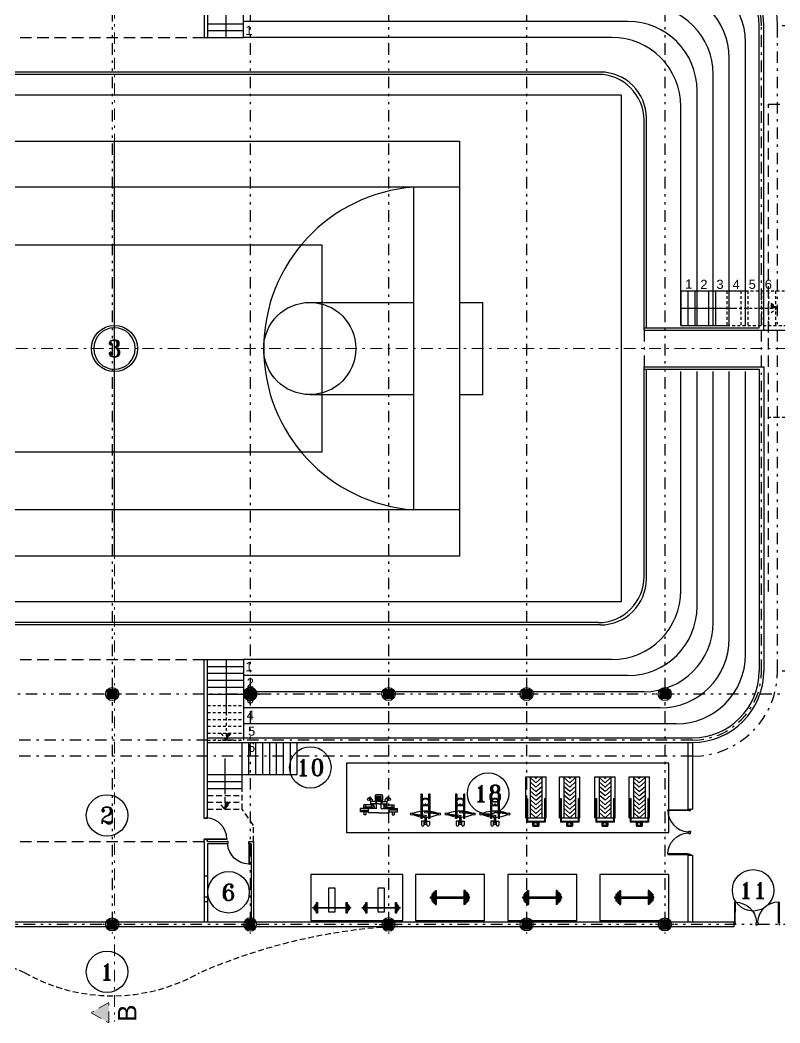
# Model space of a CAD drawing. Header units: inches. Extents: x 21 to 132, y 19 to 196.
# Drawn here: x 75.48 to 108.48, y 63.56 to 107.1 of the extents above; entities that cross this region are included whole.
import ezdxf
from ezdxf.enums import TextEntityAlignment as Align

# ---------------------------------------------------------------- set-up
doc = ezdxf.new("R2010")
doc.units = ezdxf.units.IN
doc.header["$MEASUREMENT"] = 0
for name, pattern in [('DASHDOT', [1, 0.5, -0.25, 0, -0.25]), ('DASHED', [0.75, 0.5, -0.25]), ('DIVIDE', [1.25, 0.5, -0.25, 0, -0.25, 0, -0.25]), ('HIDDEN', [0.375, 0.25, -0.125]), ('HIDDEN2', [0.1875, 0.125, -0.0625])]:
    doc.linetypes.add(name, pattern=pattern)
for name, color, linetype in [('5', 5, 'Continuous'), ('ax', 40, 'DIVIDE'), ('door & win', 4, 'Continuous'), ('fur', 253, 'Continuous'), ('gradient', 240, 'Continuous'), ('inwall', 41, 'Continuous'), ('kaf1', 13, 'Continuous'), ('kaf2', 53, 'Continuous'), ('kaf3', 133, 'Continuous'), ('kod', 1, 'Continuous'), ('stairs', 30, 'Continuous'), ('wall', 7, 'Continuous')]:
    doc.layers.add(name, color=color, linetype=linetype)
doc.layers.add('section', color=212, linetype='DASHDOT', lineweight=20)
doc.styles.get("Standard").update_dxf_attribs({"font": 'arial.ttf'})
doc.styles.add('Text 03', font='romant.shx')

# ---------------------------------------------------------------- blocks, each defined once
blk = doc.blocks.new('KAF2')
for p, q in [((24, 6), (2, 6)), ((2, -38), (2, 6)), ((24, -38), (24, 6)), ((24, -38), (2, -38))]:
    blk.add_line(p, q)
at = {"layer": 'kaf1'}
for p, q in [((11, -1), (11, 0)), ((11, 0), (15, 0)), ((15, -1), (15, 0)), ((4, -1), (4, -31)), ((4, -1), (22, -1)), ((6, -1), (6, -3)), ((20, -1), (20, -3)), ((22, -1), (22, -31)), ((4, -16), (22, -16)), ((6, -31), (6, -29)), ((20, -31), (20, -29)), ((4, -31), (22, -31)), ((11, -31), (11, -32)), ((15, -31), (15, -32)), ((11, -32), (15, -32))]:
    blk.add_line(p, q, dxfattribs=at)
blk.add_circle((13, -16), 1, dxfattribs=at)
for centre, start, end in [((13, -2.5), 184.0856, 355.9144), ((13, -29.5), 4.0856, 175.9144)]:
    blk.add_arc(centre, 7.018, start, end, dxfattribs=at)
at = {"layer": 'kaf2'}
for p, q in [((6, -29), (6, -3)), ((6, -3), (20, -3)), ((11, -7.518), (11, -3)), ((15, -7.518), (15, -3)), ((20, -29), (20, -3)), ((11, -24.482), (11, -29)), ((15, -24.482), (15, -29)), ((6, -29), (20, -29))]:
    blk.add_line(p, q, dxfattribs=at)
for centre in [(13, -7.518), (13, -24.482)]:
    blk.add_circle(centre, 2, dxfattribs=at)
at = {"layer": 'kaf3'}
for p, q in [((8.5, -25), (8.5, -7)), ((8.5, -7), (17.5, -7)), ((17.5, -7), (17.5, -25)), ((17.5, -25), (8.5, -25))]:
    blk.add_line(p, q, dxfattribs=at)
blk = doc.blocks.new('AX')
at = {"layer": 'ax'}
h = blk.add_hatch(color=254, dxfattribs=at)
h.dxf.hatch_style = 1
h.paths.add_polyline_path([(0.2, 0.2), (0, 0.2), (0, 0), (0.2, 0)])
h.paths.add_polyline_path([(0, 0.2), (-0.2, 0.2), (-0.2, 0), (0, 0)])
h.paths.add_polyline_path([(0, 0), (-0.2, 0), (-0.2, -0.2), (0, -0.2)])
h.paths.add_polyline_path([(0.2, 0), (0, 0), (0, -0.2), (0.2, -0.2)])
for p, q in [((0.4, 0), (-0.4, 0)), ((-0.2, 0.2), (0.2, 0.2)), ((-0.2, -0.2), (-0.2, 0.2)), ((0, -0.4), (0, 0.4)), ((0.2, 0.2), (0.2, -0.2)), ((0.2, -0.2), (-0.2, -0.2))]:
    blk.add_line(p, q, dxfattribs=at)
at = {"layer": 'door & win'}
blk.add_circle((0, 0), 0.283, dxfattribs=at)
blk = doc.blocks.new('row-mashin')
for p, q in [((34.3, 55.5), (28.5, 11.7)), ((37.3, 55.1), (31.4, 11.3)), ((29.6, 20), (-50.5, 20)), ((-50.5, 20), (-50.5, 15)), ((-25.5, 15), (-50.5, 15)), ((-15.8, 14.5), (-18.5, 14.5)), ((-5.6, 2.4), (-4.1, 3.5)), ((28.9, 15), (-0.7, 15)), ((27, 11.9), (25, -3)), ((27, 11.9), (32.9, 11.1)), ((32.9, 11.1), (31, -3.8)), ((55.1, 15), (31.9, 15)), ((55.1, 20), (32.6, 20)), ((39.9, -11.1), (41.9, 3.8)), ((47.8, 3), (41.9, 3.8)), ((45.9, -11.9), (47.8, 3)), ((49.3, 3), (76.5, 3)), ((55.1, 20), (55.1, 15)), ((67.6, 17.2), (82.9, 17.2)), ((67.6, 6.4), (67.6, 17.2)), ((82.9, 6.4), (67.6, 6.4)), ((76.5, 3), (76.5, 6.4)), ((79.5, -6.4), (79.5, 6.4)), ((-50.5, -15), (-25.5, -15)), ((-50.5, -15), (-50.5, -20)), ((-50.5, -20), (40.2, -20)), ((-15.8, -14.5), (-18.5, -14.5)), ((-5.6, -2.4), (-4.1, -3.5)), ((-0.7, -15), (40.9, -15)), ((25, -3), (31, -3.8)), ((35.6, -55.1), (41.4, -11.3)), ((38.5, -55.5), (44.4, -11.7)), ((45.9, -11.9), (39.9, -11.1)), ((43.3, -20), (55.1, -20)), ((43.9, -15), (55.1, -15)), ((49.3, -3), (76.5, -3)), ((55.1, -15), (55.1, -20)), ((67.6, -6.4), (67.6, -17.2)), ((82.9, -6.4), (67.6, -6.4)), ((67.6, -17.2), (82.9, -17.2)), ((76.5, -6.4), (76.5, -3))]:
    blk.add_line(p, q)
blk.add_lwpolyline([(-18.5, 17.5), (-5, 17.5, -0.414214), (0, 12.5), (0, -12.5, -0.414214), (-5, -17.5), (-18.5, -17.5)], format="xyb")
for centre in [(36.4, 60), (36.4, -60)]:
    blk.add_circle(centre, 5)
for centre, radius, start, end in [((169.6, 0), 146.1, 157.7138, 172.132), ((-96.8, 0), 146.1, 7.868, 22.2862), ((-15.8, 0), 14.5, 30.8246, 90), ((-3.8, 0), 3, 126.7298, 233.2702), ((-5.9, 5.9), 3, 306.7298, 30.8246), ((169.6, 0), 146.1, 174.1072, 185.8928), ((-96.8, 0), 146.1, 354.1072, 5.8928), ((82.9, 11.8), 5.43, 270, 90), ((-15.8, 0), 14.5, 270, 329.1754), ((-5.9, -5.9), 3, 329.1754, 53.2702), ((169.6, 0), 146.1, 187.868, 202.2862), ((-96.8, 0), 146.1, 337.7138, 352.132), ((82.9, -11.8), 5.43, 270, 90)]:
    blk.add_arc(centre, radius, start, end)
blk.add_ellipse((-18.5, 0), major_axis=(0, -17.5), ratio=0.771429, start_param=3.141593, end_param=6.283185)
blk.add_open_spline([(-18.5, 14.5), (-19.6, 14.5), (-20.7, 14.3), (-22.8, 13.3), (-23.8, 12.6), (-25.7, 10.6), (-26.6, 9.4), (-27.9, 6.6), (-28.4, 5), (-29, 1.7), (-29.1, -0.1), (-28.8, -3.5), (-28.4, -5.1), (-27.3, -8.1), (-26.5, -9.5), (-24.7, -11.7), (-23.7, -12.6), (-21.7, -13.9), (-20.6, -14.3), (-19.2, -14.5), (-18.8, -14.5), (-18.5, -14.5)], degree=3, knots=[3.141593, 3.141593, 3.141593, 3.141593, 3.479068, 3.479068, 3.816544, 3.816544, 4.15402, 4.15402, 4.491496, 4.491496, 4.828971, 4.828971, 5.166447, 5.166447, 5.503923, 5.503923, 5.841399, 5.841399, 6.178875, 6.178875, 6.283185, 6.283185, 6.283185, 6.283185])
blk = doc.blocks.new('Treadmill02')
for p, q in [((-18.7, -14.9), (-18.7, 64.6)), ((83.4, 64.6), (-18.7, 64.6)), ((-15.7, -11.9), (-15.7, 61.6)), ((83.4, 61.6), (-15.7, 61.6)), ((0.1, 69.2), (0.1, 64.6)), ((0.1, 69.2), (177.4, 69.2)), ((0.1, 61.6), (0.1, -11.9)), ((177.4, 49.8), (0.1, 49.8)), ((0.1, 24.8), (22.8, 49.8)), ((19.1, 24.8), (41.7, 49.8)), ((38.1, 24.8), (60.7, 49.8)), ((57.1, 24.8), (79.7, 49.8)), ((76.1, 24.8), (98.7, 49.8)), ((83.4, 64.6), (83.4, 61.6)), ((95.1, 24.8), (117.7, 49.8)), ((114, 24.8), (136.7, 49.8)), ((133, 24.8), (155.7, 49.8)), ((152, 24.8), (174.6, 49.8)), ((177.4, 69.2), (177.4, -19.5)), ((-18.7, 35.3), (-22.2, 35.3)), ((-18.7, 34.3), (-22.2, 34.3)), ((0.1, 24.8), (22.8, -0.2)), ((19.1, 24.8), (41.7, -0.2)), ((38.1, 24.8), (60.7, -0.2)), ((57.1, 24.8), (79.7, -0.2)), ((76.1, 24.8), (98.7, -0.2)), ((95.1, 24.8), (117.7, -0.2)), ((114, 24.8), (136.7, -0.2)), ((133, 24.8), (155.7, -0.2)), ((152, 24.8), (174.6, -0.2)), ((171, 24.8), (177.4, 31.9)), ((171, 24.8), (177.4, 17.7)), ((83.4, -14.9), (-18.7, -14.9)), ((83.4, -11.9), (-15.7, -11.9)), ((177.4, -0.2), (0.1, -0.2)), ((0.1, -14.9), (0.1, -19.5)), ((0.1, -19.5), (177.4, -19.5)), ((83.4, -11.9), (83.4, -14.9))]:
    blk.add_line(p, q)
for points in [[(-34.1, 37.7), (-35.9, 37.7), (-35.9, 12), (-34.1, 12)], [(-34.1, 37.7), (-18.7, 37.7), (-18.7, 12), (-34.1, 12)], [(-24.1, 13), (-24.1, 18), (-29.1, 18), (-29.1, 13)]]:
    blk.add_lwpolyline(points, close=True)
blk.add_circle((-26.6, 26.5), 7)
blk.add_arc((-22.2, 34.8), 0.5, 90, 270)
blk = doc.blocks.new('chest-machin')
for p, q in [((38, 43.9), (0, 43.9)), ((0, 28.7), (0, 43.9)), ((8, 28.7), (8, 43.9)), ((17.8, 71.7), (23.5, 76)), ((23.8, 63.7), (29.6, 68.1)), ((30.4, 58.7), (25.6, 65.1)), ((33, 38.9), (30.3, 49.1)), ((30.4, 48.7), (30.4, 58.7)), ((50.5, 58.7), (30.4, 58.7)), ((65.5, 48.7), (30.4, 48.7)), ((38, 65.2), (30.5, 75.1)), ((38, 58.7), (38, 65.2)), ((43, 38.9), (45.7, 49.1)), ((50.5, 58.7), (55.5, 48.7)), ((55.5, 63.3), (55.5, 83.7)), ((55.5, 28.7), (55.5, 58.7)), ((60.5, 61.7), (60.5, 83.7)), ((65.5, 61.2), (65.5, 83.7)), ((65.5, 48.7), (100.6, 48.7)), ((70.5, 61.7), (70.5, 83.7)), ((75.5, 63.3), (75.5, 83.7)), ((80.5, 58.7), (75.5, 48.7)), ((75.5, 28.7), (75.5, 58.7)), ((80.5, 58.7), (100.6, 58.7)), ((88, 38.9), (85.3, 49.1)), ((93, 65.2), (100.5, 75.1)), ((93, 58.7), (93, 65.2)), ((93, 43.9), (131, 43.9)), ((98, 38.9), (100.7, 49.1)), ((100.6, 58.7), (105.4, 65.1)), ((100.6, 48.7), (100.6, 58.7)), ((107.2, 63.7), (101.4, 68.1)), ((113.2, 71.7), (107.5, 76)), ((123, 28.7), (123, 43.9)), ((131, 28.7), (131, 43.9)), ((20.5, 28.7), (-14.5, 28.7)), ((-14.5, 13.7), (-14.5, 28.7)), ((-14.5, 21.2), (20.5, 21.2)), ((20.5, 13.7), (-14.5, 13.7)), ((38, 33.9), (0, 33.9)), ((0, 13.7), (0, 0)), ((8, 0), (0, 0)), ((8, 13.7), (8, 0)), ((20.5, 8.7), (20.5, 28.7)), ((55.5, 28.7), (20.5, 28.7)), ((65.5, 8.7), (20.5, 8.7)), ((33, 38.9), (30.3, 28.7)), ((33, 38.9), (30.3, 28.7)), ((43, 38.9), (45.7, 28.7)), ((43, 38.9), (45.7, 28.7)), ((65.5, 8.7), (110.5, 8.7)), ((75.5, 28.7), (110.5, 28.7)), ((88, 38.9), (85.3, 28.7)), ((88, 38.9), (85.3, 28.7)), ((93, 33.9), (131, 33.9)), ((98, 38.9), (100.7, 28.7)), ((98, 38.9), (100.7, 28.7)), ((110.5, 8.7), (110.5, 28.7)), ((110.5, 28.7), (145.5, 28.7)), ((145.5, 21.2), (110.5, 21.2)), ((110.5, 13.7), (145.5, 13.7)), ((123, 13.7), (123, 0)), ((123, 0), (131, 0)), ((131, 13.7), (131, 0)), ((145.5, 13.7), (145.5, 28.7))]:
    blk.add_line(p, q)
blk.add_lwpolyline([(75.5, 58.7), (55.5, 58.7, -0.414214), (50.5, 63.7), (50.5, 83.7, -0.414214), (55.5, 88.7), (75.5, 88.7, -0.414214), (80.5, 83.7), (80.5, 63.7, -0.414214)], format="xyb", close=True)
for centre in [(20.8, 67.7), (38, 38.9), (93, 38.9), (110.2, 67.7)]:
    blk.add_circle(centre, 5)
for centre, radius, start, end in [((26.5, 72.1), 5, 307.2307, 127.2307), ((65.5, 86.2), 25, 233.1301, 306.8699), ((104.5, 72.1), 5, 52.7693, 232.7693)]:
    blk.add_arc(centre, radius, start, end)
blk = doc.blocks.new('Harter')
for p, q in [((-20, 45), (-15, 45)), ((-20, 45), (-20, 15)), ((-15, 50), (-10, 50)), ((-15, 50), (-15, 10)), ((-10, 55), (-5, 55)), ((-10, 55), (-10, 5)), ((-5, 60), (0, 60)), ((-5, 60), (-5, 0)), ((0, 60), (0, 0)), ((125, 60), (120, 60)), ((120, 60), (120, 0)), ((125, 60), (125, 0)), ((130, 55), (125, 55)), ((130, 55), (130, 5)), ((135, 50), (130, 50)), ((135, 50), (135, 10)), ((140, 45), (135, 45)), ((140, 45), (140, 15)), ((-24.8, 27.5), (-24.8, 32.5)), ((-24.8, 32.5), (-20, 32.5)), ((-24.8, 27.5), (-20, 27.5)), ((-20, 15), (-15, 15)), ((-15, 10), (-10, 10)), ((-10, 5), (-5, 5)), ((-5, 0), (0, 0)), ((0, 32.5), (120, 32.5)), ((0, 27.5), (120, 27.5)), ((125, 0), (120, 0)), ((130, 5), (125, 5)), ((135, 10), (130, 10)), ((140, 15), (135, 15)), ((144.8, 32.5), (140, 32.5)), ((144.8, 27.5), (140, 27.5)), ((144.8, 27.5), (144.8, 32.5))]:
    blk.add_line(p, q)
blk = doc.blocks.new('D100')
blk.add_lwpolyline([(-3, 98), (-3, 8), (-6, 8), (-6, 98)], close=True)
for points in [[(-100, 9.5), (-100, 11), (-97.5, 11), (-97.5, 7.5), (-95, 7.5), (-95, 0), (-100, 0), (-100, 1.4)], [(0, 9.5), (0, 11), (-2.5, 11), (-2.5, 7.5), (-5, 7.5), (-5, 0), (0, 0), (0, 1.4)]]:
    blk.add_lwpolyline(points)
blk.add_arc((-4.9, 5.2), 92.8, 90.7024, 176.4094)
blk = doc.blocks.new('Hf2_a3')
at = {"linetype": 'Continuous'}
for points in [[(-61.3, 87.3), (-66.8, 87.3), (-66.8, 84.5), (-61.3, 84.5)], [(77.7, 87.3), (-47.7, 87.3)], [(91.3, 84.5), (96.8, 84.5), (96.8, 87.3), (91.3, 87.3)], [(-47.7, 84.5), (77.7, 84.5)]]:
    blk.add_lwpolyline(points, dxfattribs=at)
at = {"color": 7, "linetype": 'Continuous'}
for points in [[(-60, 84.3), (-61.3, 84.3), (-61.3, 87.5), (-60, 87.5)], [(90, 84.3), (91.3, 84.3), (91.3, 87.5), (90, 87.5)]]:
    blk.add_lwpolyline(points, close=True, dxfattribs=at)
at = {"linetype": 'Continuous'}
for points in [[(-60, 94.1), (-60, 77.7), (-55.9, 77.7), (-55.9, 94.1)], [(-55.9, 100.9), (-55.9, 70.9), (-51.8, 70.9), (-51.8, 100.9)], [(-51.8, 109.1), (-51.8, 62.7), (-47.7, 62.7), (-47.7, 109.1)], [(77.7, 109.1), (77.7, 62.7), (81.8, 62.7), (81.8, 109.1)], [(81.8, 100.9), (81.8, 70.9), (85.9, 70.9), (85.9, 100.9)], [(85.9, 94.1), (85.9, 77.7), (90, 77.7), (90, 94.1)]]:
    blk.add_lwpolyline(points, close=True, dxfattribs=at)
for points in [[(0, 87.3), (0, 103.6), (30, 103.6), (30, 87.3)], [(30, 84.5), (30, 0), (0, 0), (0, 84.5)]]:
    blk.add_lwpolyline(points)
blk = doc.blocks.new('STN')
at = {"layer": 'kod'}
blk.add_circle((0, 0), 10, dxfattribs=at)
at = {"layer": 'kod', "style": 'Text 03'}
blk.add_attdef('SN', text='', height=8, dxfattribs=at).set_placement((0, 0), align=Align.MIDDLE_CENTER)

msp = doc.modelspace()

# ---------------------------------------------------------------- hatches: boundary and pattern name
at = {"layer": 'section'}
msp.add_hatch(color=256, dxfattribs=at).paths.add_polyline_path([(78.57228, 64.00499), (79.3415, 63.56088), (79.3415, 64.4491)])
at = {"layer": 'stairs', "linetype": 'HIDDEN2'}
msp.add_hatch(color=1, dxfattribs=at).paths.add_polyline_path([(108.38126, 94.58875), (108.08126, 94.58875), (108.08126, 94.80576)])
h = msp.add_hatch(color=1, dxfattribs=at)
h.paths.add_polyline_path([(84.43126, 76.13875), (84.64827, 76.13875), (84.5036, 75.93875), (84.43126, 75.93875)])
h.paths.add_polyline_path([(84.43126, 75.83875), (84.43126, 75.93875), (84.5036, 75.93875)])
at = {"layer": 'stairs', "linetype": 'HIDDEN'}
msp.add_hatch(color=1, dxfattribs=at).paths.add_polyline_path([(84.62067, 73.13875), (84.37268, 73.13875), (84.37268, 72.83875)])

# ---------------------------------------------------------------- linework, layer by layer
at = {"layer": 'ax'}
for p, q in [((79.48126, 127.83875), (79.48126, 67.83875)), ((85.48126, 127.83875), (85.48126, 67.83875)), ((91.48126, 127.83875), (91.48126, 67.83875)), ((97.48126, 127.83875), (97.48126, 67.83875)), ((103.48126, 127.83875), (103.48126, 67.83875)), ((109.58126, 77.83875), (27.82519, 77.83875)), ((109.48126, 67.83875), (28.24408, 67.83875))]:
    msp.add_line(p, q, dxfattribs=at)
at = {"layer": 'fur'}
for p, q in [((100.68126, 104.83875), (58.48126, 104.83875)), ((100.58126, 104.73875), (58.58126, 104.73875)), ((102.68126, 93.73875), (102.68126, 102.83875)), ((102.58126, 93.63875), (102.58126, 102.73875)), ((102.58126, 82.93875), (102.58126, 92.03875)), ((102.68126, 82.83875), (102.68126, 91.93875)), ((100.68126, 80.83875), (58.48126, 80.83875)), ((100.58126, 80.93875), (58.58126, 80.93875))]:
    msp.add_line(p, q, dxfattribs=at)
for centre, start, end in [((100.58126, 102.73875), 0, 90), ((100.68126, 102.83875), 0, 90), ((100.58126, 82.93875), 270, 0), ((100.68126, 82.83875), 270, 0)]:
    msp.add_arc(centre, 2, start, end, dxfattribs=at)
at = {"layer": 'gradient'}
for p, q in [((101.88126, 107.03875), (85.18126, 107.03875)), ((101.18126, 106.33875), (85.18126, 106.33875)), ((106.98126, 93.83875), (106.98126, 106.13875)), ((106.28126, 93.83875), (106.28126, 105.43875)), ((105.58126, 93.83875), (105.58126, 104.73875)), ((104.88126, 93.83875), (104.88126, 104.03875)), ((104.18126, 93.83875), (104.18126, 103.33875)), ((104.18126, 95.33875), (106.98126, 95.33875)), ((104.18126, 82.33875), (104.18126, 91.83875)), ((104.88126, 81.63875), (104.88126, 91.83875)), ((105.58126, 80.93875), (105.58126, 91.83875)), ((106.28126, 80.23875), (106.28126, 91.83875)), ((106.98126, 79.53875), (106.98126, 91.83875)), ((101.18126, 79.33875), (85.18126, 79.33875)), ((101.88126, 78.63875), (85.18126, 78.63875)), ((102.58126, 77.93875), (85.18126, 77.93875)), ((103.28126, 77.23875), (85.18126, 77.23875)), ((103.98126, 76.53875), (85.18126, 76.53875))]:
    msp.add_line(p, q, dxfattribs=at)
at = {"layer": 'gradient', "linetype": 'DASHDOT'}
for p, q in [((107.68126, 93.83875), (107.68126, 106.83875)), ((108.38126, 78.83875), (108.38126, 106.83875)), ((109.08126, 106.83875), (108.38126, 106.83875)), ((107.68126, 78.83875), (107.68126, 93.83875)), ((109.08126, 78.83875), (108.38126, 78.83875)), ((91.33984, 75.83875), (54.48126, 75.83875)), ((91.33984, 75.83875), (54.48126, 75.83875)), ((104.68126, 75.83875), (91.33984, 75.83875)), ((91.33984, 75.13875), (54.48126, 75.13875)), ((104.68126, 75.13875), (91.33984, 75.13875))]:
    msp.add_line(p, q, dxfattribs=at)
for centre, radius, start, end in [((104.68126, 106.83875), 3.7, 0, 90), ((104.68126, 106.83875), 3, 0, 90), ((104.68126, 78.83875), 3, 270, 0), ((104.68126, 78.83875), 3.7, 270, 0)]:
    msp.add_arc(centre, radius, start, end, dxfattribs=at)
at = {"layer": 'gradient'}
for centre, start, end in [((103.98126, 106.13875), 0, 90), ((103.28126, 105.43875), 0, 90), ((102.58126, 104.73875), 0, 90), ((101.88126, 104.03875), 0, 90), ((101.18126, 103.33875), 0, 90), ((101.18126, 82.33875), 270, 0), ((101.88126, 81.63875), 270, 0), ((102.58126, 80.93875), 270, 0), ((103.28126, 80.23875), 270, 0), ((103.98126, 79.53875), 270, 0)]:
    msp.add_arc(centre, 3, start, end, dxfattribs=at)
at = {"layer": 'inwall'}
for p, q in [((83.48126, 113.23875), (83.48126, 106.33875)), ((83.62268, 113.23875), (83.62268, 106.33875)), ((107.58126, 93.73875), (107.58126, 106.83875)), ((107.78126, 93.63875), (107.78126, 106.83875)), ((83.48126, 106.33875), (83.62268, 106.33875)), ((102.58126, 93.73875), (107.58126, 93.73875)), ((102.58126, 93.63875), (107.78126, 93.63875)), ((102.58126, 92.03875), (107.78126, 92.03875)), ((102.58126, 91.93875), (107.58126, 91.93875)), ((107.58126, 91.93875), (107.58126, 78.83875)), ((107.78126, 92.03875), (107.78126, 78.83875)), ((83.48126, 72.43875), (83.48126, 79.33875)), ((83.48126, 79.33875), (83.62268, 79.33875)), ((83.48126, 79.33875), (83.62268, 79.33875)), ((83.62268, 72.43875), (83.62268, 79.33875)), ((85.33126, 77.68875), (85.33126, 77.98875)), ((85.33126, 77.98875), (85.63126, 77.98875)), ((85.63126, 77.98875), (85.63126, 77.68875)), ((85.48126, 77.68875), (85.33126, 77.68875)), ((85.48126, 77.83875), (85.48126, 77.69733)), ((85.48126, 77.68875), (85.63126, 77.68875)), ((83.62268, 75.93875), (104.68126, 75.93875)), ((83.62268, 75.73875), (104.68126, 75.73875)), ((104.48126, 75.73875), (104.48126, 72.83875)), ((104.68126, 75.73875), (104.68126, 72.83875)), ((104.48126, 72.83875), (104.68126, 72.83875)), ((83.62268, 72.43875), (83.48126, 72.43875)), ((83.48126, 71.43875), (83.48126, 71.53875)), ((83.62268, 71.53875), (83.48126, 71.53875)), ((83.48126, 71.43875), (83.48126, 69.93875)), ((83.62268, 71.43875), (83.62268, 71.53875)), ((83.62268, 71.43875), (84.52268, 71.43875)), ((84.52268, 71.33875), (84.52268, 71.43875)), ((85.42268, 71.43875), (85.62268, 71.43875)), ((85.42268, 71.33875), (85.42268, 71.43875)), ((85.62268, 71.43875), (85.62268, 67.93875)), ((83.62268, 71.33875), (83.62268, 70.62669)), ((84.52268, 71.33875), (83.62268, 71.33875)), ((85.52268, 71.33875), (85.42268, 71.33875)), ((85.52268, 71.33875), (85.52268, 67.93875)), ((83.62268, 70.62669), (83.62268, 69.93875)), ((104.48126, 70.83875), (104.48126, 67.93875)), ((104.48126, 70.83875), (104.68126, 70.83875)), ((104.68126, 70.83875), (104.68126, 67.93875)), ((83.48126, 69.93875), (83.48126, 67.93875)), ((83.62268, 69.93875), (83.48126, 69.93875)), ((83.62268, 69.93875), (83.62268, 67.93875)), ((83.48126, 69.03875), (83.62268, 69.03875)), ((83.48126, 68.83875), (83.62268, 68.83875))]:
    msp.add_line(p, q, dxfattribs=at)
at = {"layer": 'inwall', "color": 3, "linetype": 'DASHED'}
for p, q in [((75.48126, 106.33875), (83.48126, 106.33875)), ((107.98126, 103.43875), (109.48126, 103.43875)), ((107.98126, 82.28875), (107.98126, 103.43875)), ((75.48126, 79.33875), (83.48126, 79.33875)), ((75.48126, 71.43875), (83.48126, 71.43875))]:
    msp.add_line(p, q, dxfattribs=at)
at = {"layer": 'inwall', "linetype": 'DASHDOT'}
msp.add_line((102.58126, 93.63875), (102.58126, 92.03875), dxfattribs=at)
at = {"layer": 'inwall', "linetype": 'HIDDEN'}
msp.add_line((109.58126, 89.83875), (107.98126, 89.83875), dxfattribs=at)
at = {"layer": 'inwall'}
for centre, radius, start, end in [((104.68126, 106.83875), 3.1, 0, 90), ((104.68126, 106.83875), 2.9, 0, 90), ((104.68126, 78.83875), 3.1, 270, 0), ((104.68126, 78.83875), 2.9, 270, 0)]:
    msp.add_arc(centre, radius, start, end, dxfattribs=at)
at = {"layer": 'inwall', "linetype": 'HIDDEN'}
for centre, radius, start, end in [((65.7939, 42.91362), 24.87583, 66.572317, 86.341385), ((93.16863, 42.91362), 24.87583, 93.658615, 113.427683), ((79.48126, 72.43704), 7.69961, 240.453093, 299.546907)]:
    msp.add_arc(centre, radius, start, end, dxfattribs=at)
at = {"layer": 'kaf1'}
msp.add_lwpolyline([(88.10809, 70.0078), (88.10809, 68.0078), (92.10809, 68.0078), (92.10809, 70.0078)], close=True, dxfattribs=at)
at = {"layer": 'kaf2'}
for points in [[(92.65689, 70.0078), (92.65689, 68.0078), (95.65689, 68.0078), (95.65689, 70.0078)], [(96.65689, 70.0078), (96.65689, 68.0078), (99.65689, 68.0078), (99.65689, 70.0078)], [(100.65689, 70.0078), (100.65689, 68.0078), (103.65689, 68.0078), (103.65689, 70.0078)]]:
    msp.add_lwpolyline(points, close=True, dxfattribs=at)
at = {"layer": 'kaf3'}
msp.add_lwpolyline([(89.66134, 74.835), (89.66134, 71.835), (103.66134, 71.835), (103.66134, 74.835)], close=True, dxfattribs=at)
at = {"layer": 'section'}
for p, q in [((79.58126, 130.76263), (79.58126, 63.61644)), ((127.50515, 92.83875), (31.58126, 92.83875))]:
    msp.add_line(p, q, dxfattribs=at)
msp.add_lwpolyline([(78.57228, 64.00499), (79.3415, 63.56088), (79.3415, 64.4491)], close=True, dxfattribs=at)
at = {"layer": 'stairs'}
for p, q in [((85.18126, 106.33875), (85.18126, 109.83875)), ((84.43126, 106.33875), (84.43126, 108.73875)), ((83.62268, 106.93875), (85.18126, 106.93875)), ((83.62268, 106.63875), (85.18126, 106.63875)), ((83.62268, 106.33875), (85.18126, 106.33875)), ((104.18126, 95.33875), (104.18126, 93.83875)), ((104.48126, 95.33875), (104.48126, 93.83875)), ((104.78126, 95.33875), (104.78126, 93.83875)), ((105.38126, 95.33875), (105.38126, 93.83875)), ((105.68126, 95.33875), (105.68126, 93.83875)), ((104.18126, 94.58875), (106.58126, 94.58875)), ((104.18126, 93.83875), (106.18126, 93.83875)), ((107.78126, 93.63875), (109.08126, 93.63875)), ((83.62268, 79.33875), (85.18126, 79.33875)), ((84.43126, 79.33875), (84.43126, 76.93875)), ((85.18126, 79.33875), (85.18126, 75.83875)), ((83.62268, 79.03875), (85.18126, 79.03875)), ((83.62268, 78.73875), (85.18126, 78.73875)), ((83.62268, 78.43875), (85.18126, 78.43875)), ((83.62268, 78.13875), (85.18126, 78.13875)), ((83.62268, 77.83875), (85.18126, 77.83875)), ((85.12268, 73.73875), (85.12268, 75.73875)), ((85.42268, 74.33875), (85.42268, 75.73875)), ((85.72268, 74.33875), (85.72268, 75.73875)), ((86.02268, 74.33875), (86.02268, 75.73875)), ((86.32268, 74.33875), (86.32268, 75.73875)), ((86.62268, 74.33875), (86.62268, 75.73875)), ((86.92268, 74.33875), (86.92268, 75.73875)), ((87.22268, 74.33875), (87.22268, 75.73875)), ((87.52268, 74.33875), (87.52268, 75.73875)), ((84.37268, 75.03875), (84.37268, 73.73875)), ((83.62268, 74.33875), (85.12268, 74.33875)), ((83.62268, 74.03875), (85.12268, 74.03875)), ((85.12268, 74.33875), (87.52268, 74.33875)), ((83.62268, 73.73875), (85.12268, 73.73875))]:
    msp.add_line(p, q, dxfattribs=at)
at = {"layer": 'stairs', "color": 1, "linetype": 'HIDDEN2'}
for p, q in [((106.18126, 95.33875), (106.18126, 93.83875)), ((106.78126, 95.33875), (106.78126, 93.83875)), ((106.98126, 95.33875), (109.08126, 95.33875)), ((107.08126, 95.33875), (107.08126, 93.83875)), ((107.68126, 95.33875), (107.68126, 93.83875)), ((107.98126, 95.33875), (107.98126, 93.83875)), ((108.28126, 95.33875), (108.28126, 93.83875)), ((106.48126, 94.58875), (108.38126, 94.58875)), ((108.38126, 94.58875), (108.08126, 94.80576)), ((108.38126, 94.58875), (108.08126, 94.37174)), ((106.18126, 93.83875), (109.08126, 93.83875)), ((83.62268, 77.33875), (85.18126, 77.33875)), ((83.62268, 77.03875), (85.18126, 77.03875)), ((83.62268, 76.73875), (85.18126, 76.73875)), ((84.43126, 77.03875), (84.43126, 75.83875)), ((83.62268, 76.43875), (85.18126, 76.43875)), ((83.62268, 76.13875), (85.18126, 76.13875)), ((83.62268, 75.83875), (85.18126, 75.83875)), ((84.43126, 75.83875), (84.21426, 76.13875)), ((84.43126, 75.83875), (84.64827, 76.13875))]:
    msp.add_line(p, q, dxfattribs=at)
at = {"layer": 'stairs', "color": 1, "linetype": 'HIDDEN'}
for p, q in [((84.37268, 73.73875), (84.37268, 72.83875)), ((85.12268, 72.83875), (85.12268, 73.73875)), ((83.62268, 73.43875), (85.12268, 73.43875)), ((83.62268, 73.13875), (85.12268, 73.13875)), ((83.62268, 72.83875), (85.12268, 72.83875)), ((84.37268, 72.83875), (84.1247, 73.13875)), ((84.37268, 72.83875), (84.62067, 73.13875)), ((85.62268, 72.13875), (85.12268, 72.83875)), ((85.62268, 71.43875), (85.62268, 72.13875))]:
    msp.add_line(p, q, dxfattribs=at)
at = {"layer": 'wall'}
for p, q in [((106.48126, 67.93875), (52.68126, 67.93875)), ((106.48126, 67.93875), (106.48126, 67.73875)), ((106.48126, 67.73875), (52.68126, 67.73875))]:
    msp.add_line(p, q, dxfattribs=at)

# ---------------------------------------------------------------- block references
at = {"layer": 'ax'}
for p, rotation in [((79.48126, 77.83875), 89.99999999999999), ((85.48126, 77.83875), 89.99999999999999), ((85.48126, 77.83875), 270), ((91.48126, 77.83875), 89.99999999999999), ((97.48126, 77.83875), 89.99999999999999), ((103.48126, 77.83875), 89.99999999999999), ((79.48126, 67.83875), 89.99999999999999), ((97.48126, 67.83875), 89.99999999999999), ((103.48126, 67.83875), 89.99999999999999)]:
    msp.add_blockref('AX', p, dxfattribs=dict(at, rotation=rotation))
at = {"layer": 'ax', "xscale": -1}
for p, rotation in [((85.48126, 77.83875), 90), ((85.48126, 67.83875), 270), ((91.48126, 67.83875), 270)]:
    msp.add_blockref('AX', p, dxfattribs=dict(at, rotation=rotation))
at = {"layer": 'fur'}
for name, p, xscale, yscale, zscale, rotation in [('Treadmill02', (98.13255, 72.46486), 0.01, 0.01, 0.01, 90), ('Treadmill02', (99.59768, 72.46486), 0.01, 0.01, 0.01, 90), ('Treadmill02', (101.13258, 72.46486), 0.01, 0.01, 0.01, 90), ('Treadmill02', (102.62266, 72.46486), 0.01, 0.01, 0.01, 90), ('row-mashin', (93.08834, 72.99116), 0.01, 0.01, 0.01, 270), ('row-mashin', (94.59639, 72.99116), 0.01, 0.01, 0.01, 270), ('row-mashin', (96.10444, 72.99116), 0.01, 0.01, 0.01, 270), ('D100', (104.59392, 72.8387), 0.009999999999999998, 0.009999999999999998, 0.009999999999999998, 90.1602666893825), ('D100', (83.48126, 71.48875), 0.01, 0.01, 0.01, 270), ('D100', (104.59126, 70.83875), -0.009999999999999998, 0.009999999999999998, 0.009999999999999998, 89.83973331061742), ('D100', (85.47282, 71.43875), -0.01, 0.01, 0.01, 180), ('Hf2_a3', (88.87071, 69.41662), -0.01, 0.01, 0.01, 180), ('Hf2_a3', (91.01341, 69.41662), -0.01, 0.01, 0.01, 180), ('D100', (106.48126, 67.82875), -0.009999999999999998, 0.009999999999999998, 0.009999999999999998, 359.8397333106174), ('D100', (108.48126, 67.82875), 0.009999999999999998, 0.009999999999999998, 0.009999999999999998, 0.160266689382619)]:
    msp.add_blockref(name, p, dxfattribs=dict(at, xscale=xscale, yscale=yscale, zscale=zscale, rotation=rotation))
at = {"layer": 'fur', "xscale": 0.01, "yscale": 0.01, "zscale": 0.01}
for name, p in [('chest-machin', (90.41084, 72.5889)), ('Harter', (93.55689, 68.7078)), ('Harter', (97.55689, 68.7078)), ('Harter', (101.55689, 68.7078))]:
    msp.add_blockref(name, p, dxfattribs=at)
at = {"layer": 'kaf1', "rotation": 89.99999999999999}
msp.add_blockref('KAF2', (63.58126, 79.83875), dxfattribs=at)
at = {"layer": 'kod'}
ref = msp.add_blockref('STN', (79.58126, 92.83875), dxfattribs=dict(at, xscale=-0.08999999999999998, yscale=0.09, zscale=0.09, rotation=359.9994219612955))
ref.add_attrib('SN', '3', dxfattribs={"layer": '5', "height": 0.72, "rotation": 359.999422, "style": 'Text 03'}).set_placement((79.58126, 92.83875), align=Align.MIDDLE_CENTER)
ref = msp.add_blockref('STN', (88.08766, 74.6536), dxfattribs=dict(at, xscale=0.08999999999999998, yscale=0.08999999999999998, zscale=0.08999999999999998, rotation=180.0005780387046))
ref.add_attrib('SN', '10', dxfattribs={"layer": '5', "height": 0.72, "rotation": 0.000578, "style": 'Text 03'}).set_placement((88.08766, 74.6536), align=Align.MIDDLE_CENTER)
ref = msp.add_blockref('STN', (95.80677, 73.51991), dxfattribs=dict(at, xscale=0.08999999999999998, yscale=0.08999999999999998, zscale=0.08999999999999998, rotation=180.0005780387046))
ref.add_attrib('SN', '18', dxfattribs={"layer": '5', "height": 0.72, "rotation": 0.000578, "style": 'Text 03'}).set_placement((95.80677, 73.51991), align=Align.MIDDLE_CENTER)
ref = msp.add_blockref('STN', (79.25869, 72.57012), dxfattribs=dict(at, xscale=0.08999999999999998, yscale=0.08999999999999998, zscale=0.08999999999999998, rotation=180.0005780387046))
ref.add_attrib('SN', '2', dxfattribs={"layer": '5', "height": 0.72, "rotation": 0.000578, "style": 'Text 03'}).set_placement((79.25869, 72.57012), align=Align.MIDDLE_CENTER)
ref = msp.add_blockref('STN', (84.53695, 69.23213), dxfattribs=dict(at, xscale=0.08999999999999998, yscale=0.08999999999999998, zscale=0.08999999999999998, rotation=180.0005780387046))
ref.add_attrib('SN', '6', dxfattribs={"layer": '5', "height": 0.72, "rotation": 0.000578, "style": 'Text 03'}).set_placement((84.53695, 69.23213), align=Align.MIDDLE_CENTER)
ref = msp.add_blockref('STN', (107.31465, 69.31802), dxfattribs=dict(at, xscale=0.08999999999999998, yscale=0.08999999999999998, zscale=0.08999999999999998, rotation=180.0005780387046))
ref.add_attrib('SN', '11', dxfattribs={"layer": '5', "height": 0.72, "rotation": 0.000578, "style": 'Text 03'}).set_placement((107.31465, 69.31802), align=Align.MIDDLE_CENTER)
ref = msp.add_blockref('STN', (79.25869, 65.78143), dxfattribs=dict(at, xscale=0.08999999999999998, yscale=0.08999999999999998, zscale=0.08999999999999998, rotation=180.0005780387046))
ref.add_attrib('SN', '1', dxfattribs={"layer": '5', "height": 0.72, "rotation": 0.000578, "style": 'Text 03'}).set_placement((79.25869, 65.78143), align=Align.MIDDLE_CENTER)

# ---------------------------------------------------------------- texts
at = {"layer": 'gradient', "linetype": 'DASHDOT', "char_height": 0.4}
for s, heights, insert, attachment_point in [('1', [0], (85.57466, 106.84755), 3), ('1', [0], (104.67468, 95.43502), 9), ('2', [0], (105.3337, 95.41981), 9), ('3', [0], (106.0337, 95.41981), 9), ('4', [0], (106.7337, 95.41981), 9), ('5', [0], (107.4337, 95.41981), 9), ('1', [0], (85.57466, 78.82995), 9), ('2', [0], (85.63482, 78.123), 9), ('3', [0], (85.63482, 77.423), 9), ('4', [0], (85.63482, 76.723), 9), ('5', [0], (85.6934, 76.023), 9), ('6', [0.40164], (85.6934, 75.323), 9)]:
    msp.add_mtext_dynamic_manual_height_columns(s, width=0.2559055, gutter_width=1, heights=heights, dxfattribs=dict(at, insert=insert, attachment_point=attachment_point))
at = {"layer": 'section', "insert": (79.73458, 63.61268), "char_height": 0.8, "attachment_point": 1, "rotation": 90}
msp.add_mtext_dynamic_manual_height_columns('B', width=0.7264861, gutter_width=1, heights=[0], dxfattribs=at)
at = {"layer": 'stairs', "color": 1, "linetype": 'HIDDEN2', "insert": (108.1337, 95.41981), "char_height": 0.4, "attachment_point": 9}
msp.add_mtext_dynamic_manual_height_columns('6', width=0.2559055, gutter_width=1, heights=[0.40164], dxfattribs=at)

doc.saveas('drawing.dxf')
